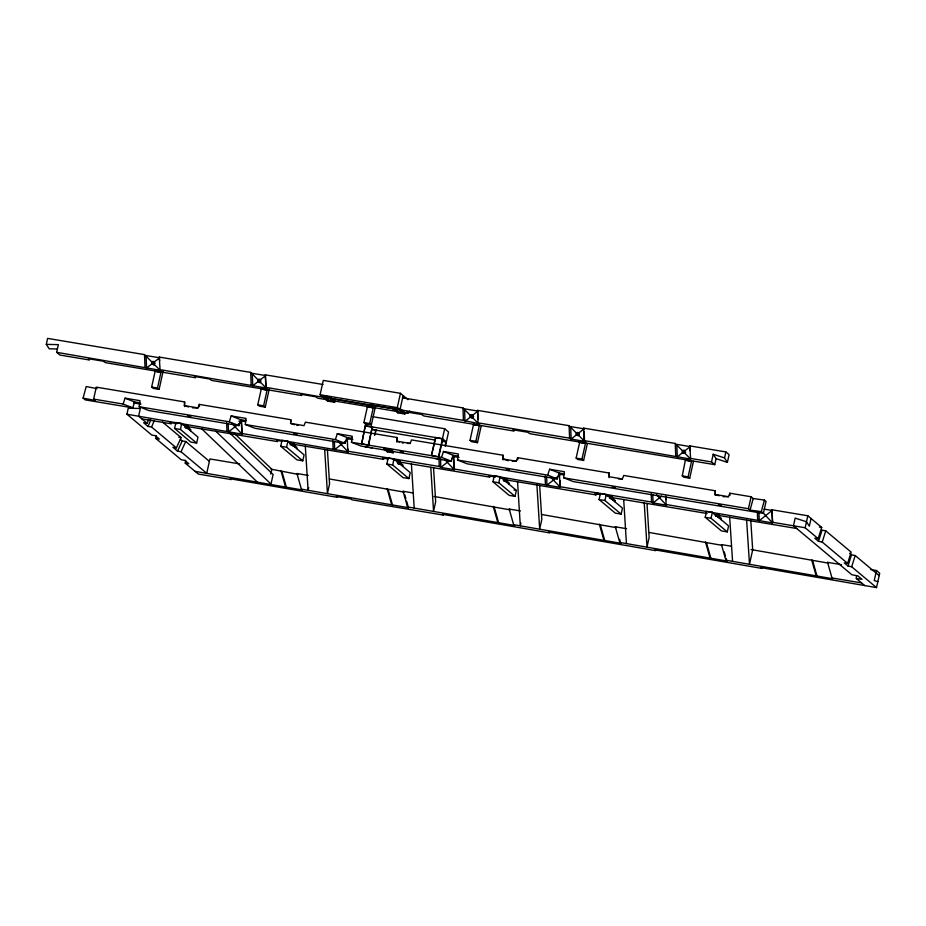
<?xml version="1.0" encoding="UTF-8"?>
<svg xmlns="http://www.w3.org/2000/svg" width="926" height="926" viewBox="0 0 926 926"><rect width="100%" height="100%" fill="white"/><g stroke="black" fill="none" stroke-linecap="round" stroke-linejoin="round"><path stroke-width="1.39" d="M264.003 388.457L264.697 388.793M369.393 406.039L370.77 406.653M294.642 424.733L290.567 423.39L290.764 419.709L199.321 404.396L197.944 407.891L192.573 407.857M399.407 442.049L396.698 441.158L396.907 437.477L305.418 422.163L304.029 425.647L290.567 423.39M396.884 442.13L396.907 437.477M188.499 406.965L184.401 405.623L184.61 401.93L96.269 387.149L93.619 399.106L95.239 400.472L83.085 398.122L86.199 386.547L96.998 388.631M184.587 406.595L184.61 401.93M508.247 460.731L502.83 458.96L503.05 455.245L411.526 439.919L410.137 443.415L407.475 443.404M503.015 459.909L503.05 455.245M512.252 461.183L516.245 461.206L517.634 457.687L609.181 473.012L608.972 476.693L622.365 478.939L623.742 475.443L715.323 490.78L715.3 495.433M609.158 477.666L609.181 473.012M719.155 495.792L715.115 494.461L715.323 490.78M864.826 585.649L856.307 578.507L856.492 575.822M352.308 438.392L346.88 437.477L344.97 443.357L254.916 428.287L245.332 424.502L246.061 418.425L231.187 415.936L229.266 421.816L139.224 406.745L139.965 400.669L125.056 398.168L123.135 404.049L93.619 399.106M386.397 450.291L361.059 446.054L351.475 442.269L352.204 436.192L337.295 433.692L335.374 439.584L245.332 424.502M564.571 473.915L559.188 473.024L557.278 478.904L467.132 463.81L457.548 460.025L458.289 453.948L443.461 451.471L441.552 457.351L351.475 442.269M723.171 496.683L728.473 496.695L729.85 493.211L751.113 496.764L753.185 498.512L764.425 500.086L766.045 501.441L763.394 513.409L573.24 481.578L563.656 477.793L564.397 471.716L549.604 469.239L547.694 475.119L457.548 460.025M185.651 460.315L185.246 463.139L188.754 463.718L184.725 460.338L181.218 459.759L155.811 438.438L156.205 435.625M46.3 344.379L47.631 338.395L144.525 354.623L160.117 370.284L56.671 352.32L58.373 344.634L46.3 344.379L49.171 348.801L57.215 348.975M155.811 438.438L159.318 439.028L155.29 435.648L151.783 435.058L126.92 414.211L128.251 408.227L140.324 408.493L138.622 416.168L147.153 423.321L148.797 419.397M163.161 371.095L159.11 389.395L153.265 388.411L151.644 387.056L155.383 370.168M159.11 389.395L157.489 388.029L161.228 371.141M174.586 428.483L175.905 422.499L181.751 423.483L197.979 437.084L196.648 443.068L190.802 442.084L174.586 428.483L180.431 429.456L196.648 443.068M180.431 429.456L181.751 423.483M188.244 428.923L188.51 427.719L185.003 427.141M190.513 430.821L190.779 429.629L188.51 427.719M269.292 388.862L265.241 407.151L259.396 406.178L257.764 404.812L261.514 387.925M265.241 407.151L263.621 405.796L267.359 388.908M270.809 474.112L271.862 469.32L234.428 433.472M280.705 446.251L282.036 440.267L287.882 441.239L304.098 454.851L302.779 460.824L296.933 459.852L280.705 446.251L286.562 447.223L302.779 460.824M286.562 447.223L287.882 441.239M294.375 446.691L294.642 445.487L289.954 444.712M296.644 448.589L296.91 447.397L294.642 445.487M403.146 395.576L399.963 409.929L322.792 397.011L323.047 395.819L330.073 396.988L334.934 401.074L334.668 402.266L327.654 401.097L320.095 394.754L323.267 380.401L400.449 393.319L408.007 399.662M327.654 401.097L327.92 399.905L323.047 395.819M308.694 487.539L308.092 490.271L305.314 446.251M330.073 396.988L329.806 398.192L334.668 402.266M375.412 406.63L371.361 424.918L365.515 423.946L363.895 422.58L367.634 405.692M442.13 441.239L446.344 441.945L442.454 438.681L365.272 425.763L361.626 443.971L365.828 423.275M371.361 424.918L369.74 423.564L373.479 406.676M368.316 444.874L372.287 426.932L368.641 445.151L361.302 443.704M374.636 435.44L375.863 429.93L371.65 429.224M375.261 434.34L375.863 429.93M393.156 452.802L389.915 450.082L390.182 448.89L393.423 451.61L393.156 452.802L387.311 451.83L384.07 449.11L384.336 447.906L387.577 450.626L451.136 461.136L453.057 455.256L458.439 456.159M393.214 407.567L392.948 408.76L397.81 412.846L404.836 414.015L405.09 412.822L400.229 408.736L393.214 407.567L398.076 411.642L397.81 412.846M387.311 451.83L387.577 450.626M404.836 414.015L397.266 407.671L400.449 393.319M386.837 464.007L388.156 458.034L394.001 459.007L410.218 472.607L408.898 478.592L403.053 477.619L386.837 464.007L392.682 464.991L408.898 478.592M392.682 464.991L394.001 459.007M397.254 462.664L400.761 463.255L400.495 464.447L398.157 464.053M402.764 466.357L403.03 465.153L400.761 463.255M431.458 455.442L435.44 437.5L442.778 438.947L438.797 456.888L431.458 455.442L435.764 437.778M438.473 456.622L444.654 428.726L373.097 416.758M445.105 445.811L446.019 441.667L441.806 440.961M445.429 446.077L448.554 432.002L444.654 428.726M481.231 425.798L477.48 442.686L471.635 441.702L470.014 440.348L473.753 423.46M477.48 442.686L475.86 441.32L479.599 424.444M492.956 481.775L494.276 475.79L500.133 476.774L516.349 490.375L515.018 496.359L509.173 495.375L492.956 481.775L498.801 482.759L515.018 496.359M498.801 482.759L500.133 476.774M506.615 482.214L506.881 481.022L503.374 480.432M508.883 484.124L509.15 482.921L506.881 481.022M520.921 523.063L520.319 525.794L517.541 481.775M587.35 443.566L583.611 460.454L577.755 459.47L576.134 458.115L579.884 441.227M583.611 460.454L581.979 459.088L585.73 442.2M599.076 499.542L600.407 493.558L606.252 494.542L622.469 508.142L621.149 514.127L615.304 513.143L599.076 499.542L604.921 500.515L621.149 514.127M604.921 500.515L606.252 494.542M612.734 499.982L613 498.778L609.493 498.2M615.014 501.88L615.281 500.688L613 498.778M693.47 461.333L689.731 478.21L683.886 477.237L682.265 475.871L685.39 460.06L691.56 461.31L685.715 460.326M689.731 478.21L688.111 476.855L691.537 461.38M713.217 454.249L716.076 458.671L714.756 464.655L711.504 461.935L713.217 454.249L724.526 457.907L727.396 462.329L729.098 454.654L725.857 451.934L689.777 445.892L690.646 459.088L584.144 440.614L583.658 428.125L675.239 443.461L690.646 459.088M705.207 517.298L706.526 511.326L712.372 512.298L728.6 525.91L727.269 531.883L721.423 530.911L705.207 517.298L711.052 518.282L727.269 531.883M711.052 518.282L712.372 512.298M724.526 457.907L725.857 451.934M718.865 517.738L719.132 516.546L715.624 515.956M721.134 519.648L721.4 518.456L719.132 516.546M763.394 513.409L761.311 511.661L750.083 510.087L748.451 508.721L751.113 496.764M807.808 515.782L821.698 527.438L818.179 538.677L805.157 527.751L807.808 515.782L771.717 509.74L772.597 522.947L666.095 504.473L665.771 496.139M811.049 518.502L809.347 526.188L806.477 521.766L795.156 518.109L793.455 525.783L851.851 574.757L857.858 575.879L861.99 579.352L856.307 578.507M870.868 569.594L876.459 570.532L874.225 580.602L877.848 581.621M185.246 463.139L198.291 474.066L231.234 479.587L230.261 478.765L337.365 497.355L336.393 496.533L350.919 498.964L351.892 499.785L443.485 515.111L442.512 514.3L549.616 532.878L548.643 532.068L655.735 550.646L654.763 549.824L761.855 568.414L760.883 567.592L876.517 587.605L879.7 573.252L876.459 570.532M264.593 388.48L263.771 388.492M369.902 406.051L370.724 406.688M750.083 510.087L753.185 498.512M761.311 511.661L764.425 500.086M847.614 563.367L822.23 542.069L818.526 541.34L822.045 530.112L825.749 530.841L851.133 552.127L847.614 563.367L844.269 562.915L847.996 566.041L851.677 566.77L876.517 587.605M822.23 542.069L825.749 530.841M847.996 566.041L851.515 554.813L849.663 553.25M851.677 566.77L855.196 555.531L851.526 554.813M83.085 398.122L85.169 399.87L132.719 407.834L134.64 401.953L140.058 402.856M139.224 406.745L148.82 410.531L238.862 425.601L240.772 419.721L246.189 420.624M609.991 497.771L612.514 498.466M162.548 422.059L181.126 437.639L176.391 447.86L151.575 427.036L148.067 426.458L150.822 419.895M151.575 427.036L154.329 420.485M176.391 447.86L172.884 447.27L177.503 451.147L182.237 440.926L185.744 441.505L209.403 461.356M177.503 451.147L181.021 451.738L185.744 441.505M158.589 371.06L157.189 370.851M370.226 406.039L370.724 406.063M141.863 418.888L171.379 423.83L170.372 422.545M56.671 352.32L59.912 355.04L89.428 359.983L88.398 358.721L103.307 361.209L105.529 362.668L195.571 377.75L194.541 376.488L209.415 378.977L211.637 380.436L301.679 395.506L300.649 394.245L315.558 396.745L317.768 398.203L407.845 413.285L409.651 411.098M505.793 479.807L595.939 494.901L597.745 492.725M188.383 426.076L187.133 425.972M504.473 478.823L505.642 479.136M719.004 514.902L717.777 514.636L719.016 514.844M583.658 428.125L584.051 428.842L571.145 439.086L569.583 438.172L478.036 422.846L477.55 410.368L569.108 425.694L584.526 441.332L584.156 431.62M661.696 496.116L653.096 502.945L651.534 502.031L559.987 486.706L559.501 474.216L563.726 474.922M771.717 509.74L772.11 510.457L759.239 520.713L758.915 512.391M449.457 460.592L440.822 467.41L439.26 466.496L347.771 451.182L347.285 438.692L352.91 439.642M451.622 458.879L453.775 457.178L453.393 456.46L459.03 457.398M187.874 415.867L190.872 416.596L187.862 415.936M294.005 433.623L297.003 434.352L294.017 433.727M403.099 452.131L400.136 451.379L403.123 452.05M509.242 469.887L506.267 469.146L509.254 469.806M612.375 486.926L615.362 487.655L612.387 487.018M718.495 504.682L721.493 505.341L718.507 504.786M264.361 389.047L263.285 388.503M476.601 424.571L475.929 424.559M688.794 460.129L687.879 459.828M185.142 427.291L186.682 427.627L185.663 427.592M292.778 445.499L292.141 445.441M390.459 450.661L388.943 450.221L390.471 450.557M398.898 463.255L397.705 463.058M505.052 481.022L503.536 480.582L505.064 480.918M715.763 516.118L717.303 516.453M388.33 449.596L389.464 449.677M389.441 449.92L388.341 449.689M618.383 478.927L622.365 478.939M609.748 498.338L611.183 498.686M402.347 442.964L403.285 443.079M388.249 450.823L389.013 450.985M294.028 445.163C296.17 444.955 289.919 443.704 292.234 444.781M506.013 481.89L506.094 481.497M389.117 451.622L389.73 451.645M397.717 462.826L398.932 463.15M506.024 480.663L506.869 480.617L504.149 480.177M819.452 527.137L821.698 527.438M818.179 538.677L814.811 538.214L818.526 541.34M187.515 427.349C190.791 427.43 183.116 425.821 186.52 427.141M292.315 445.591L293.6 445.881M506.024 479.367L506.765 479.355L505.746 478.916M718.136 516.176C721.435 516.245 713.726 514.671 717.141 515.967M296.748 425.254L297.906 425.497M160.117 370.284L159.237 357.077L250.691 372.391L266.19 388.029L265.334 374.845L323.047 384.498M402.416 397.786L462.965 407.926L478.429 423.576L463.451 420.404L371.928 405.09L372.31 405.808L265.82 387.323L265.334 374.845M584.051 428.842L570.671 426.608L571.145 439.086L584.526 441.332L584.144 440.614M320.095 394.754L397.266 407.671M159.723 369.567L266.202 388.04L265.82 387.323M690.252 458.37L711.504 461.935M714.756 464.655L529.95 433.715L527.751 432.257L512.958 429.78L513.988 431.041L423.842 415.959L421.643 414.501L406.815 412.012L407.845 413.285M151.644 387.056L157.489 388.029M257.764 404.812L263.621 405.796M363.895 422.58L369.74 423.564M470.014 440.348L475.86 441.32M576.134 458.115L581.979 459.088M682.265 475.871L688.111 476.855M365.596 426.029L372.611 427.21M371.974 429.49L435.116 440.058M184.401 405.623L197.944 407.891M396.698 441.158L410.137 443.415M502.83 458.96L516.245 461.206M715.115 494.461L728.473 496.695M133.853 402.972L140.972 404.164M126.92 414.211L242.056 434.144L241.188 420.936L245.413 421.643M238.873 421.203L241.582 421.654L242.056 434.12M764.1 509.126L772.11 510.457M563.656 477.793L748.451 508.721M384.07 449.11L389.915 450.082M241.674 433.426L348.141 451.9L348.037 449.11M453.393 456.46L453.879 468.938L560.38 487.435L560.114 480.49M772.203 522.229L805.157 527.751M666.095 504.473L666.477 505.191L653.096 502.945L652.772 494.623M170.349 422.569L177.121 423.703M181.195 424.386L185.258 425.069L187.469 426.527L277.522 441.598L276.492 440.336L281.898 441.239M288.657 442.373L293.577 444.283L383.63 459.365L382.6 458.104L388.017 459.007M393.434 459.921L397.509 460.592M495.503 477.006L488.766 475.871L489.796 477.133L401.132 462.294M500.897 477.897L503.582 478.348M600.279 494.542L594.909 493.639L595.939 494.901M605.662 495.445L609.702 496.116M611.901 497.575L707.151 513.513M714.259 514.706L796.707 528.514M612.943 500.295L615.281 500.688M147.153 423.321L143.634 422.742L148.067 426.458M514.011 489.981L516.349 490.375M178.787 437.246L181.126 437.639M239.765 463.949L209.924 458.949L206.741 473.302L181.021 451.738M271.04 469.181L297.917 474.344L296.945 473.522L301.378 489.148L302.351 489.97L195.05 471.346M296.945 473.522L308.219 475.408M329.355 478.95L404.049 492.1L403.076 491.289L407.498 506.916L408.47 507.726L406.63 501.221M403.076 491.289L412.938 492.933M434.062 496.475L510.168 509.867L509.196 509.057L513.629 524.683L514.601 525.493L407.498 506.916M509.196 509.057L520.47 510.944M541.594 514.474L616.299 527.635L615.327 526.813L619.749 542.439L620.721 543.261L619.621 539.349M615.327 526.813L626.589 528.7M649.126 532.473L722.419 545.402M731.308 546.236L721.447 544.581L725.88 560.207L726.852 561.029L726.111 558.424M751.032 549.535L828.538 563.158L827.566 562.348L831.999 577.974L832.972 578.785L725.88 560.207M827.566 562.348L841.537 564.686M301.378 489.148L408.47 507.726M513.629 524.683L620.721 543.261M619.749 542.439L726.852 561.029M831.999 577.974L861.585 582.929M399.511 462.838C403.319 463.289 396.212 461.252 398.354 462.549M717.847 514.567L716.77 514.324L717.858 514.821M717.21 516.72L718.761 517.229M399.615 461.31C395.853 460.673 402.995 461.657 399.372 461.495M398.979 463.451L397.729 463.301L398.377 463.44M187.156 425.81L186.126 425.509L188.395 426.029M611.762 496.66C614.725 497.933 608.625 495.942 611.646 496.868M293.496 443.392C289.85 443.149 296.933 444.341 293.426 443.531M292.165 445.163L292.813 445.394M185.698 427.939L188.14 428.402M611.681 499.091L612.734 499.577M505.272 479.205L504.508 478.904M716.076 458.671L727.396 462.329M549.604 469.239L559.188 473.024M547.694 475.119L557.278 478.904M443.473 451.471L453.057 455.256M441.552 457.351L451.136 461.136M337.295 433.692L346.88 437.477M335.374 439.584L344.97 443.357M231.199 415.936L240.772 419.721M229.266 421.816L238.862 425.601M125.068 398.18L134.64 401.953M123.135 404.049L132.719 407.834M389.476 449.596L388.48 449.48L389.452 449.839M582.5 442.188L581.829 442.153M855.196 555.531L879.168 575.636M402.879 396.779L404.824 398.411M442.038 459.609L435.023 458.439M371.882 447.871L364.867 446.691M180.385 439.375L182.237 440.926M229.428 432.662L273.101 474.494L270.982 484.066L215.874 431.285M201.833 428.935L256.942 481.717M231.778 423.321L242.056 434.144M444.978 459.84L454.261 469.656L453.775 457.178M370.446 403.829L372.31 405.796M337.921 441.089L348.141 451.888L347.771 451.182M656.58 494.669L666.477 505.191M550.449 476.913L560.38 487.435L559.987 486.706M762.711 512.437L772.597 522.947L772.168 511.846M689.777 445.892L690.321 450.765M559.501 474.216L559.894 474.945L546.965 485.189L546.641 476.867M477.55 410.368L478.267 419.409M478.036 422.846L478.429 423.576M241.188 420.936L241.582 421.654L228.525 431.875L228.201 423.564M159.237 357.077L159.735 360.573M453.879 468.938L454.261 469.656L440.822 467.41L440.498 459.099M347.285 438.692L347.667 439.41L334.68 449.642L334.367 441.332M812.577 560.485L817.01 576.111M811.604 559.674L816.038 575.301M724.259 551.908L725.371 555.82M706.457 542.729L710.879 558.355M705.485 541.907L709.906 557.533M600.326 524.961L604.759 540.587M599.353 524.139L603.787 539.765M494.206 507.193L498.639 522.82M493.234 506.383L497.667 522.009M404.789 494.704L405.889 498.616M388.087 489.426L392.508 505.052M387.114 488.615L391.536 504.242M281.955 471.67L286.389 487.296M280.983 470.848L285.416 486.474M750.731 519.972L752.688 549.812L749.504 564.165L746.611 520.123M729.676 517.287L732.57 561.33M646.985 503.362L649.126 537.439L647.008 547.011L644.241 502.992M623.673 499.542L626.439 543.562M539.65 485.386L541.803 519.474L539.673 529.035L536.906 485.016M433.53 467.63L435.671 501.707L433.553 511.279L430.775 467.26M411.422 464.019L414.188 508.038M327.422 449.862L329.563 483.939L327.445 493.512L324.679 449.492M729.85 493.211L729.966 495.398M517.634 457.687L517.75 459.875M290.764 419.709L290.88 421.897M199.321 404.396L199.437 406.595M757.352 511.476L757.676 519.799M675.239 443.461L675.725 455.939M666.164 496.857L666.269 499.635M651.21 493.708L651.534 502.031M569.108 425.694L569.583 438.172M545.078 475.941L545.391 484.263M462.965 407.926L463.451 420.404M438.936 458.173L439.26 466.496M332.793 440.406L333.117 448.728M250.691 372.391L251.166 384.869M226.639 422.638L226.963 430.96M144.525 354.623L145.012 367.101M153.924 365.319A1.551 1.458 -50 0 1 155.07 363.351M260.009 382.866A1.551 1.458 -50 0 1 260.704 381.35M472.248 418.077A1.551 1.458 -50 0 1 473.649 416.607M578.391 435.729A1.551 1.458 -50 0 1 579.259 434.525M684.557 453.289A1.551 1.458 -50 0 1 685.691 452.177M690.159 446.61L677.288 456.854L676.802 444.376L690.159 446.61M477.943 411.086L465.014 421.33L464.539 408.852L477.943 411.086M265.716 375.562L252.74 385.795L252.254 373.317L265.716 375.562M159.631 357.795L146.574 368.016L146.088 355.549L159.631 357.795M160.615 372.206L154.769 371.233L160.615 372.206M266.734 389.973L260.889 388.989L266.734 389.973M372.854 407.741L367.009 406.757L372.854 407.741M478.985 425.509L473.14 424.525L478.985 425.509M585.105 443.265L579.259 442.292L585.105 443.265M153.473 364.346A1.551 1.458 -50 0 0 154.167 361.788A1.551 1.458 -50 0 0 151.656 362.598A1.551 1.458 -50 0 0 153.473 364.346M259.604 382.114A1.551 1.458 -50 0 0 260.299 379.544A1.551 1.458 -50 0 0 257.787 380.355A1.551 1.458 -50 0 0 259.604 382.114M471.855 417.649A1.551 1.458 -50 0 0 472.549 415.079A1.551 1.458 -50 0 0 470.038 415.89A1.551 1.458 -50 0 0 471.855 417.649M577.974 435.405A1.551 1.458 -50 0 0 578.669 432.847A1.551 1.458 -50 0 0 576.157 433.657A1.551 1.458 -50 0 0 577.974 435.405M684.094 453.173A1.551 1.458 -50 0 0 684.789 450.603A1.551 1.458 -50 0 0 682.277 451.413A1.551 1.458 -50 0 0 684.094 453.173"/></g></svg>
